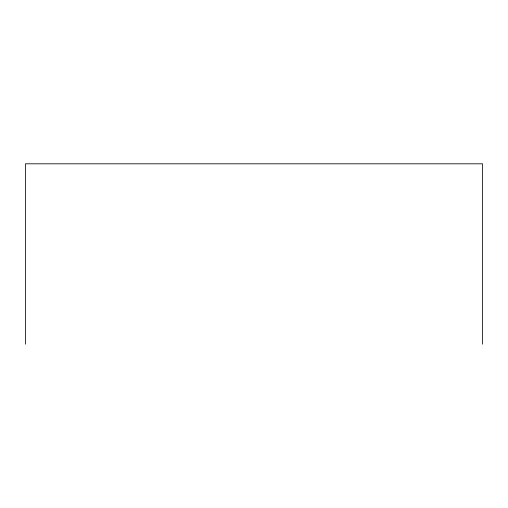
<?xml version="1.0" encoding="UTF-8"?>
<svg xmlns="http://www.w3.org/2000/svg" width="508" height="508" viewBox="0 0 508 508"><rect width="100%" height="100%" fill="white"/><g stroke="black" fill="none" stroke-linecap="round" stroke-linejoin="round"><path stroke-width="0.76" d="M482.6 344.189L482.6 163.811L25.4 163.811L25.4 344.189"/></g></svg>
